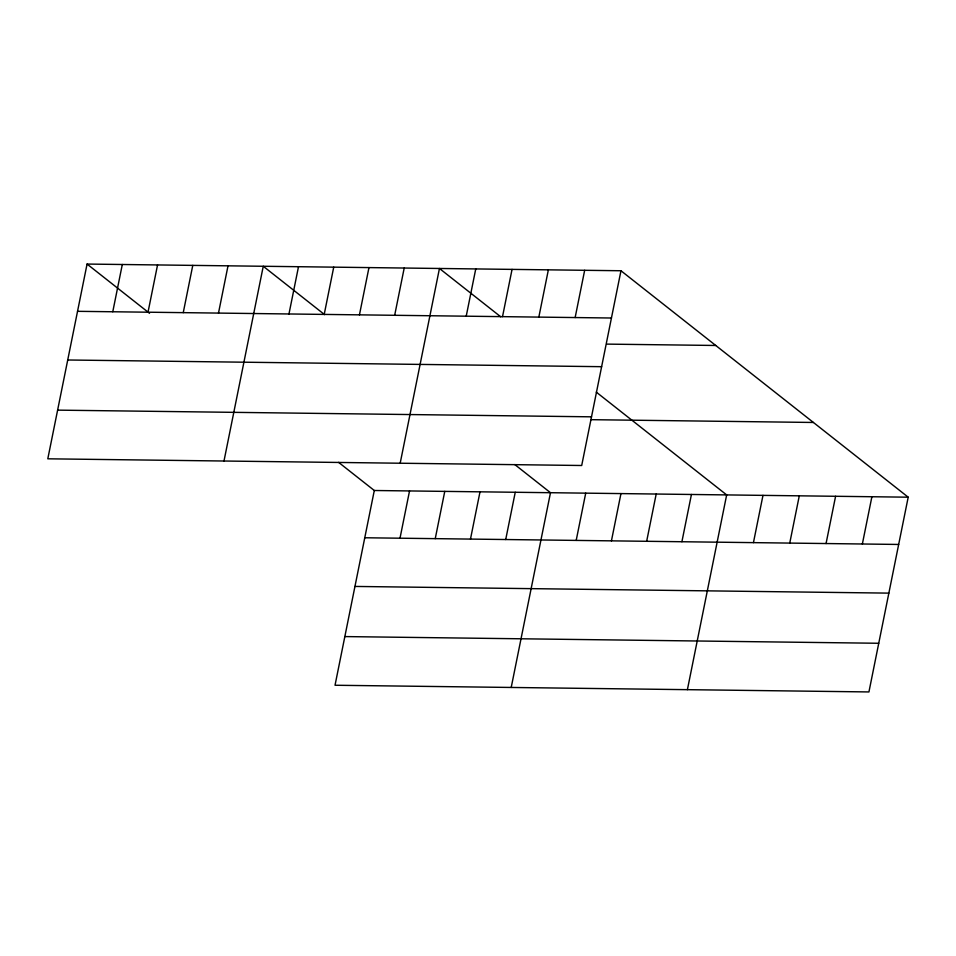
<?xml version="1.0" encoding="UTF-8"?>
<svg xmlns="http://www.w3.org/2000/svg" width="956" height="956" viewBox="0 0 956 956"><rect width="100%" height="100%" fill="white"/><g stroke="black" fill="none" stroke-linecap="round" stroke-linejoin="round"><path stroke-width="1.43" d="M87.068 264.059L47.8 458.808L581.702 465.5L620.97 270.751L87.068 264.059L149.518 313.293M112.772 311.764L122.308 264.501M148.013 312.206L157.549 264.943M183.253 312.648L192.777 265.386M218.494 313.09L228.018 265.828M223.991 461.019L263.259 266.27L324.586 314.62M288.963 313.974L298.499 266.712M324.204 314.416L333.728 267.154M359.444 314.859L368.968 267.596M394.673 315.301L404.209 268.039M338.615 462.369L374.298 490.5L335.03 685.249L868.932 691.941L908.2 497.192L620.97 270.751M400.182 463.23L439.449 268.481L500.777 316.83M400.002 538.204L409.538 490.942M466.217 316.197L475.753 268.935M435.243 538.646L444.767 491.384M502.521 316.651L512.058 269.389M470.483 539.088L480.008 491.826M538.837 317.105L548.362 269.843M505.712 539.531L515.248 492.268M575.142 317.559L584.666 270.297M511.209 687.46L550.489 492.71L514.806 464.568M576.193 540.415L585.717 493.153M611.434 540.857L620.958 493.583M646.662 541.287L656.198 494.025M681.903 541.729L691.439 494.467M687.4 689.67L726.668 494.909L596.269 392.115M753.447 542.626L762.984 495.363M789.752 543.092L799.288 495.829M826.056 543.546L835.592 496.284M862.36 544L871.896 496.738M77.544 311.321L611.446 318.013M606.845 344.112L715.757 345.475M67.721 359.994L601.635 366.686M57.611 410.136L591.513 416.828M590.772 419.672L813.413 422.468M374.298 490.5L908.2 497.192M364.762 537.762L898.676 544.454M354.951 586.434L888.853 593.126M344.841 636.577L878.743 643.269"/></g></svg>
